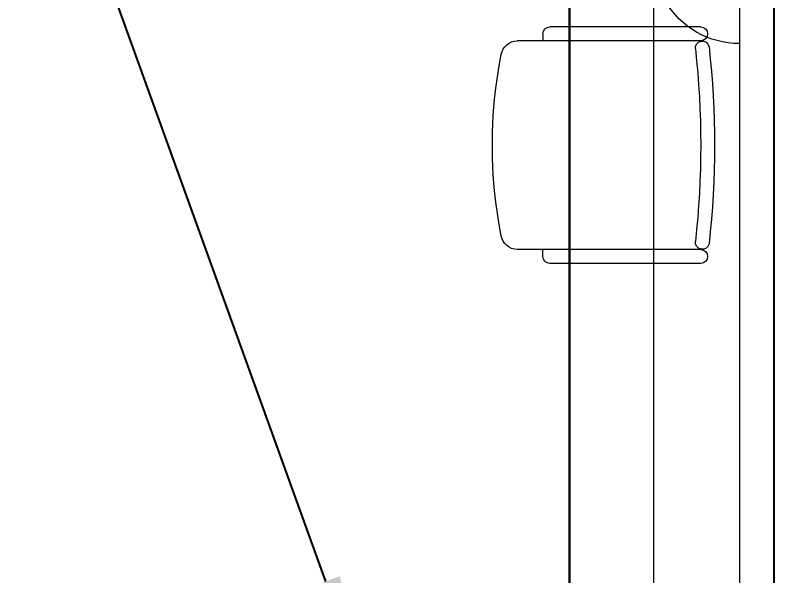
# Model space of a CAD drawing. Header units: metres. Extents: x 75097 to 220762, y -1557923 to -1361206.
# Drawn here: x 193677 to 195351, y -1461522 to -1460314 of the extents above; entities that cross this region are included whole.
import ezdxf
from ezdxf import colors
from ezdxf.entities.mleader import LeaderData, LeaderLine
from ezdxf.math import Vec2, Vec3

# ---------------------------------------------------------------- set-up
doc = ezdxf.new("R2010")
doc.units = ezdxf.units.M
doc.layers.get('0').update_dxf_attribs({"lineweight": 0})
doc.layers.add('A-100 - Copy$0$axes', color=8, linetype='Continuous')
for name, color, linetype, lineweight in [('A-100 - Copy$0$Medical Equipment and Furniture', 8, 'Continuous', 0), ('A-100 - Copy$0$Walls', 8, 'Continuous', 0), ('E-LG', 245, 'Continuous', 30)]:
    doc.layers.add(name, color=color, linetype=linetype, lineweight=lineweight)
doc.layers.add('E-POWR', color=7, linetype='Continuous', lineweight=9, true_color=0x4e7e3e)
doc.styles.get("Standard").update_dxf_attribs({"font": 'GOTHIC.TTF'})

# ---------------------------------------------------------------- blocks, each defined once
blk = doc.blocks.new('NORMAL SOCKET')
at = {"layer": 'E-POWR'}
for p, q in [((0, 307.7), (0, 615.4)), ((-307.7, 0), (307.7, 0))]:
    blk.add_line(p, q, dxfattribs=at)
blk.add_ellipse((0, 0), major_axis=(32.8, 305.9), ratio=1, start_param=4.81904, end_param=7.960633, dxfattribs=at)
blk = doc.blocks.new('A-100 - Copy$0$GF21016-P')
at = {"extrusion": (-1.24384e-09, -1.20261e-09, -1)}
for p, q in [((0.0128, 0.0179), (0.0128, 0.4136)), ((0.4628, 0.0179), (0.4628, 0.4136)), ((-0.0022, 0.3585), (0.0128, 0.3585)), ((0.4778, 0.3585), (0.4628, 0.3585)), ((-0.0172, 0.0179), (-0.0172, 0.3435)), ((0.4928, 0.0179), (0.4928, 0.3435)), ((0.4778, 0.0029), (0.4778, 0.0029))]:
    blk.add_line(p, q, dxfattribs=at)
for centre, radius, start, end in [((-0.2378, -0.5362), 1.0036, 78.7568, 101.2432), ((-0.0478, 0.4136), 0.035, 0, 80.6557), ((-0.4278, 0.4136), 0.035, 99.3443, 180), ((0.0022, 0.3435), 0.015, 0, 90), ((-0.4778, 0.3435), 0.015, 90, 180), ((0.0022, 0.0179), 0.015, 270, 0), ((0.0022, 0.0179), 0.015, 180, 270), ((-0.0284, 0.0145), 0.015, 284.3864, 95.5209), ((-0.2378, 1.8928), 1.8749, 263.6341, 276.3659), ((-0.4471, 0.0145), 0.015, 84.4791, 255.6136), ((-0.4778, 0.0179), 0.015, 270, 0), ((-0.4778, 0.0179), 0.015, 180, 270), ((-0.2378, 1.8734), 1.8855, 263.5119, 276.4881)]:
    blk.add_arc(centre, radius, start, end, dxfattribs=at)
blk = doc.blocks.new('A-100 - Copy')
at = {"layer": 'A-100 - Copy$0$axes'}
blk.add_line((195313.3, -1477297.4, 0), (195313.3, -1451192.7, 0), dxfattribs=at)
blk.add_line((195313.3, -1477297.4, 0), (195313.3, -1451192.7, 0), dxfattribs=at)
at = {"layer": 'A-100 - Copy$0$Walls'}
blk.add_line((195238.3, -1458887.7, 0), (195238.3, -1462272.7, 0), dxfattribs=at)
at = {"layer": 'A-100 - Copy$0$Medical Equipment and Furniture', "extrusion": (6.8265e-12, 7.77424e-06, -1), "xscale": -1000.000000000002, "yscale": 1000.000000000001, "zscale": 1000.000000000001, "rotation": 270.0014358771854}
blk.add_blockref('A-100 - Copy$0$GF21016-P', (-195172.8, -1460831.9, -11.3), dxfattribs=at)

msp = doc.modelspace()

# ---------------------------------------------------------------- linework, layer by layer
at = {"layer": 'E-LG', "color": 1, "elevation": 0}
msp.add_lwpolyline([(192171.7, -1455445.9), (192171.7, -1459286.7), (194877.9, -1459286.7), (195054.8, -1459441.7), (194872, -1459542.4), (194872, -1468564.9), (190871.8, -1468564.9), (190781.3, -1468709.6), (190749.3, -1468550.1), (183890.7, -1468550.1), (183890.7, -1464705.6), (183797.6, -1464208.9), (183700.8, -1464453.4), (181239.8, -1464453.4), (181208.8, -1464214.4)], dxfattribs=at)
at = {"layer": 'E-POWR', "const_width": 3}
msp.add_lwpolyline([(192805.3, -1455424.2), (193230.9, -1455422.3), (195048.1, -1455422.3), (195051.5, -1459781.8), (195053.7, -1460191.6), (195053.7, -1462171.4), (197662.7, -1462171.4), (197662.7, -1462690.6), (197181.2, -1462690.6)], dxfattribs=at)

# ---------------------------------------------------------------- block references
at = {"layer": 'E-POWR', "color": 85, "xscale": -0.6, "yscale": 0.6, "zscale": 0.6, "rotation": 89.99999999999895}
msp.add_blockref('NORMAL SOCKET', (195238.3, -1460190.5, 0), dxfattribs=at)

# ---------------------------------------------------------------- leaders
at = {"layer": 'E-POWR'}
ml = msp.add_multileader_mtext('Standard', dxfattribs=at)
ml.set_content('LENGTH TO BE 2.5 METER\\PAND DEPTH MIN 500M', color=256)
ml.set_leader_properties()
ml.build(insert=Vec2(0, 0))
ml.multileader.update_dxf_attribs({"text_right_attachment_type": 6, "dogleg_length": 200, "arrow_head_size": 200})
ctx = ml.context
ctx.base_point, ctx.char_height, ctx.arrow_head_size, ctx.landing_gap_size, ctx.plane_origin = Vec3(189328.7, -1459658, 0), 250, 200, 100, Vec3(187845.1, -1461622.8, 0)
ctx.right_attachment = 6
notes = []
notes.append((ctx, [(1, (1, 1, 0), (193730.4, -1459829.8, 0), (-1, 0), 200, [(0, [(194413.8, -1461723.2, 0)], 0, [])])]))
ctx.mtext.insert, ctx.mtext.width, ctx.mtext.flow_direction = Vec3(189428.7, -1459529.8, 0), 9228.761, 5
for ctx, leaders in notes:
    for number, flags, end, landing, length, lines in leaders:
        leader = LeaderData()
        leader.index, (leader.has_last_leader_line, leader.has_dogleg_vector, leader.attachment_direction) = number, flags
        leader.last_leader_point, leader.dogleg_vector, leader.dogleg_length = Vec3(end), Vec3(landing), length
        for number, points, colour, breaks in lines:
            line = LeaderLine()
            line.index, line.vertices, line.color, line.breaks = number, Vec3.list(points), colors.encode_raw_color(colour), breaks
            leader.lines.append(line)
        ctx.leaders.append(leader)

# ---------------------------------------------------------------- next in the draw order: block references
msp.add_blockref('A-100 - Copy', (0, 0))

doc.saveas('drawing.dxf')
